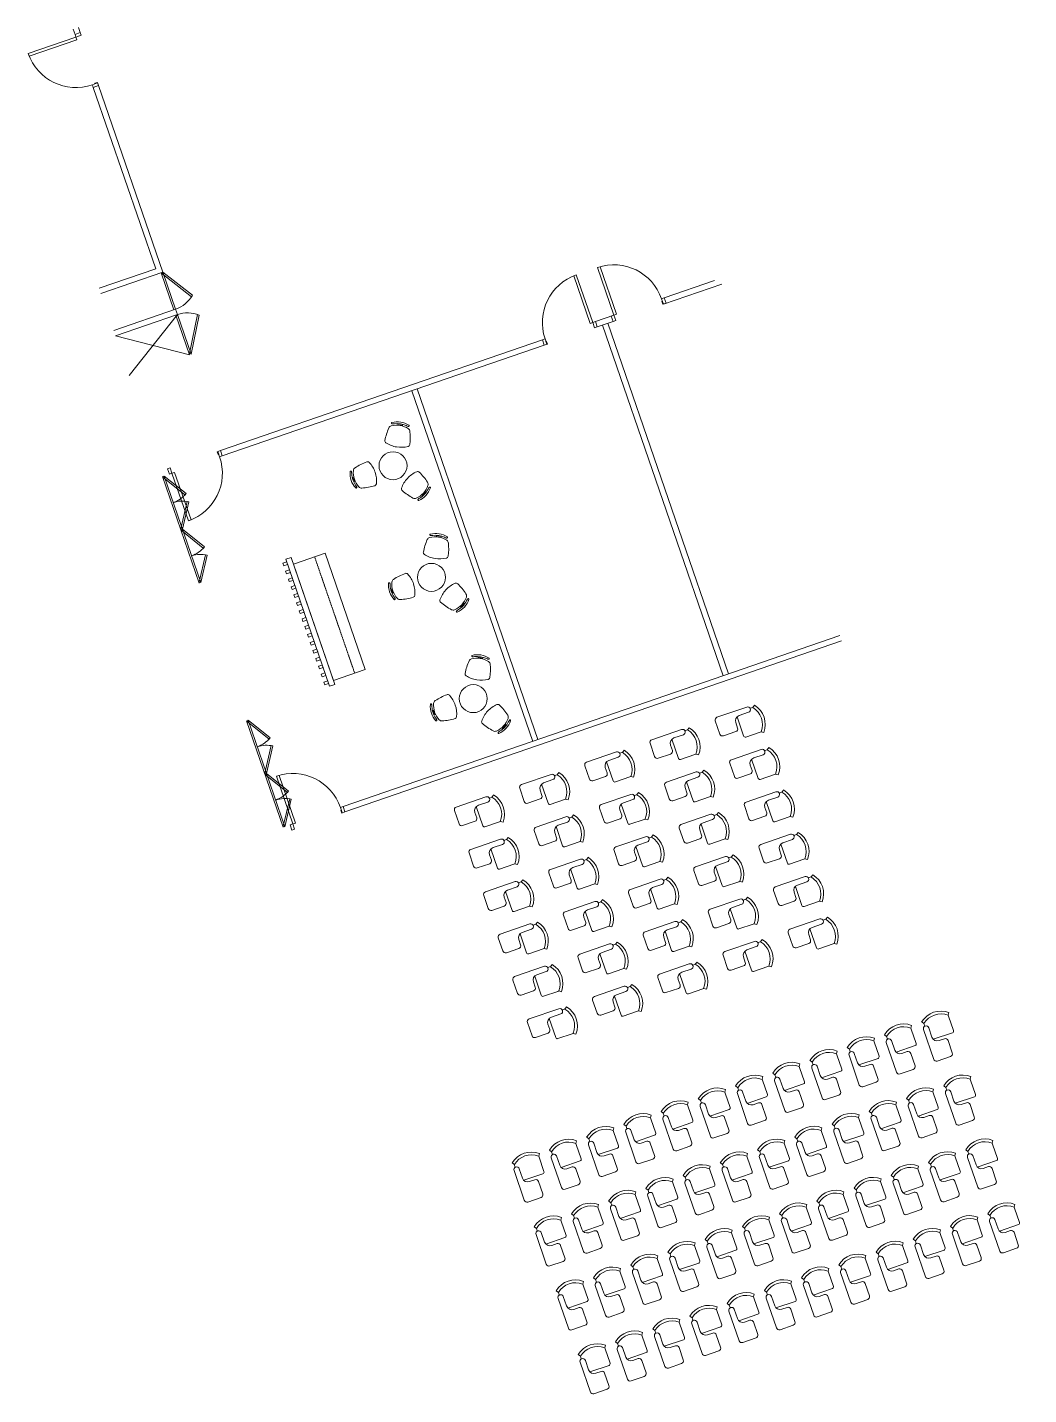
# Model space of a CAD drawing. Extents: x 760773 to 1075934, y 719259 to 1013331.
# Drawn here: x 865390 to 883269, y 813738 to 838163 of the extents above; entities that cross this region are included whole.
import ezdxf

# ---------------------------------------------------------------- set-up
doc = ezdxf.new("R2010")
doc.units = 0
doc.header["$MEASUREMENT"] = 0
doc.linetypes.add('DASHEDX2', pattern=[1.5, 1, -0.5])
for name, color, linetype, lineweight in [('72471 FF-FUR', 9, 'Continuous', 30), ('A-Door', 4, 'Continuous', 0), ('A-WALL', 2, 'Continuous', 0)]:
    doc.layers.add(name, color=color, linetype=linetype, lineweight=lineweight)

# ---------------------------------------------------------------- blocks, each defined once
blk = doc.blocks.new('A$C333939FE')
at = {"layer": 'A-Door', "color": 4, "linetype": 'Continuous', "lineweight": 0, "ltscale": 0.001, "flags": 128}
for points in [[(1000, 0), (900, 0), (900, -50), (1000, -50), (1000, 0)], [(900, -50), (900, -100), (0, -100), (0, -50), (900, -50)], [(1000, -950), (900, -950), (900, -1000), (1000, -1000), (1000, -940)], [(1000, -940), (950, -940), (950, -950), (1000, -950)]]:
    blk.add_lwpolyline(points, dxfattribs=at)
at = {"layer": 'A-Door', "color": 4, "linetype": 'Continuous', "lineweight": 0, "ltscale": 0.001}
blk.add_arc((900, -50), 900, 180, 270, dxfattribs=at)
blk = doc.blocks.new('A$C00500FE8')
at = {"layer": '72471 FF-FUR', "lineweight": 0}
for p, q in [((0, -795), (0, -233)), ((41, -134), (14, -93)), ((40, -133), (40, -183)), ((50, -183), (49, -183)), ((99, -233), (99, -410)), ((500, -134), (527, -93)), ((500, -153), (500, -134)), ((500, -424), (500, -153)), ((470, -454), (109, -454)), ((199, -510), (300, -510)), ((350, -795), (350, -560)), ((300, -845), (50, -845))]:
    blk.add_line(p, q, dxfattribs=at)
for centre, radius, start, end in [((270, -397), 398, 49.8123, 130.1598), ((50, -233), 50, 90, 180), ((270, -404), 354, 49.6425, 130.3575), ((49, -233), 50, 360, 90), ((199, -410), 100, 180, 270), ((470, -424), 30, 270, 360), ((300, -560), 50, 360, 90), ((50, -795), 50, 180, 270), ((300, -795), 50, 270, 360)]:
    blk.add_arc(centre, radius, start, end, dxfattribs=at)
blk = doc.blocks.new('*U270')
at = {"layer": '72471 FF-FUR', "lineweight": 0, "rotation": 19.00000000253014}
blk.add_blockref('A$C00500FE8', (-387, 313), dxfattribs=at)
blk = doc.blocks.new('*U271')
at = {"layer": '72471 FF-FUR', "color": 0, "linetype": 'ByBlock', "lineweight": -2, "transparency": 16777216}
for p in [(-665, -229), (0, 0), (-1329, -458), (-1994, -687), (-2659, -915), (-3323, -1144), (393, -1142), (-3988, -1373), (-272, -1370), (-4653, -1602), (-936, -1599), (-5317, -1831), (-1601, -1828), (-5982, -2060), (-2266, -2057), (-6647, -2289), (-2930, -2286), (786, -2283), (-7312, -2518), (-3595, -2515), (121, -2512), (-4260, -2744), (-543, -2741), (-4924, -2973), (-1208, -2970), (-5589, -3201), (-1873, -3199), (-6918, -3659), (-6254, -3430), (-3202, -3656), (-2537, -3427), (515, -3654), (1179, -3425), (-3867, -3885), (-150, -3882), (-4531, -4114), (-815, -4111), (-5196, -4343), (-1480, -4340), (-5861, -4572), (-2144, -4569), (-6525, -4801), (-2809, -4798), (-3474, -5027), (-4138, -5256), (-4803, -5484), (-5468, -5713), (-6132, -5942)]:
    blk.add_blockref('*U270', p, dxfattribs=at)
blk = doc.blocks.new('*U272')
at = {"layer": '72471 FF-FUR', "lineweight": 0, "rotation": 19.00000000253014}
blk.add_blockref('A$C00500FE8', (-387, 313), dxfattribs=at)
blk = doc.blocks.new('*U273')
at = {"layer": '72471 FF-FUR', "color": 0, "linetype": 'ByBlock', "lineweight": -2, "transparency": 16777216}
for p in [(0, 0), (-757, -261), (-1514, -521), (-2271, -782), (-3028, -1043), (401, -1164), (-3785, -1303), (-356, -1425), (-1113, -1685), (-1870, -1946), (-2627, -2206), (802, -2328), (-3384, -2467), (45, -2588), (-712, -2849), (-1469, -3110), (-2226, -3370), (-2983, -3631), (1202, -3492), (445, -3752), (-312, -4013), (-1068, -4274), (-1825, -4534), (-2582, -4795), (1603, -4656), (846, -4916), (89, -5177), (-668, -5437), (-1425, -5698), (-2182, -5959)]:
    blk.add_blockref('*U272', p, dxfattribs=at)
blk = doc.blocks.new('*U329')
at = {"layer": '72471 FF-FUR', "linetype": 'Continuous', "lineweight": 0, "ltscale": 0.001}
blk.add_lwpolyline([(-50, 72), (-50, 0), (0, 0), (0, 72)], close=True, dxfattribs=at)
blk = doc.blocks.new('*U330')
at = {"layer": '72471 FF-FUR', "color": 0, "linetype": 'ByBlock', "lineweight": -2, "transparency": 16777216, "rotation": 109.0000000026244}
for p in [(834372, 816288), (834421, 816146), (834469, 816004), (834518, 815862), (834567, 815720), (834616, 815578), (834665, 815437), (834714, 815295), (834762, 815153), (834811, 815011), (834860, 814869), (834909, 814727), (834958, 814586), (835007, 814444), (835055, 814302), (835104, 814160)]:
    blk.add_blockref('*U329', p, dxfattribs=at)
blk = doc.blocks.new('Chair071')
at = {"lineweight": -2, "flags": 128}
for points in [[(0, 0.01554, 0.104546), (-0.00618, 0.01424, 0.229348), (-0.00765, 0.0125, 0.05399), (-0.009, 0.00323, 0.308249), (-0.00802, 0.00167, 0.103199), (0, 0, 0.103199)], [(-0.00426, 0.01613, -0.142221), (0.00426, 0.01613), (0.00506, 0.01593, 0.047635), (0.00572, 0.01583, 0.083355), (0.00615, 0.01588, 0.222875), (0.00633, 0.01604, 0.153024), (0.00637, 0.01642, 0.213168), (0.00618, 0.01669, 0.211623), (-0.00618, 0.01669, 0.213168), (-0.00637, 0.01642, 0.153024), (-0.00633, 0.01604, 0.222875), (-0.00615, 0.01588, 0.083355), (-0.00572, 0.01583, 0.047635), (-0.00506, 0.01593), (-0.00426, 0.01613)], [(0, 0, 0.103199), (0.00802, 0.00167, 0.308249), (0.009, 0.00323, 0.05399), (0.00765, 0.0125, 0.229348), (0.00618, 0.01424, 0.104546), (0, 0.01554, 0.104546)]]:
    blk.add_lwpolyline(points, format="xyb", dxfattribs=at)
at = {"color": 8, "lineweight": -2, "true_color": 0x7f7f7f, "flags": 128}
blk.add_lwpolyline([(0.00164, 0.01581), (0.00164, 0.01646), (-0.00164, 0.01646), (-0.00164, 0.01581), (0.00164, 0.01581)], dxfattribs=at)

msp = doc.modelspace()

# ---------------------------------------------------------------- linework, layer by layer
at = {"layer": '72471 FF-FUR', "lineweight": 0}
msp.add_line((866240.57471, 838035.36104), (866240.57655, 838035.36168), dxfattribs=at)
at = {"layer": '72471 FF-FUR', "linetype": 'DASHEDX2', "lineweight": 0}
msp.add_line((870518.78184, 828704.73412), (871235.03184, 826624.59328), dxfattribs=at)
at = {"layer": '72471 FF-FUR', "lineweight": 0, "ltscale": 0.001, "flags": 128}
msp.add_lwpolyline([(870856.82435, 826494.36599), (870140.57441, 828574.50686), (870707.88555, 828769.84775), (871424.13549, 826689.70689)], close=True, dxfattribs=at)
at = {"layer": '72471 FF-FUR', "lineweight": 0, "const_width": 2}
for points in [[(870014.23057, 828634.2809), (870004.46353, 828662.64646), (870099.01539, 828695.20327), (870109.02632, 828666.12942)], [(870776.06005, 826421.76743), (870785.8271, 826393.40188), (870880.37896, 826425.95869), (870870.36803, 826455.03255)]]:
    msp.add_lwpolyline(points, dxfattribs=at)
at = {"layer": '72471 FF-FUR', "lineweight": 0, "ltscale": 0.001}
for centre in [(871918.847, 830331.46587), (872605.29606, 828337.87272), (873351.24347, 826171.48379)]:
    msp.add_circle(centre, 250.0004, dxfattribs=at)
at = {"layer": '72471 FF-FUR', "lineweight": 0}
for p in [(867994.14983, 829672.53555), (868157.95023, 829196.82464), (868321.75063, 828721.11372), (869495.899, 825311.2702), (869659.69941, 824835.55929), (869823.49981, 824359.84838)]:
    msp.add_point(p, dxfattribs=at)
at = {"layer": 'A-Door', "color": 4, "lineweight": 0, "ltscale": 0.001}
for p, q in [((868007.96566, 833117.49426), (867780.06795, 833779.35726)), ((868036.33122, 833127.26131), (867808.43351, 833789.12431)), ((867208.01045, 831943.07001), (868068.88803, 833032.70945)), ((868040.52247, 833022.9424), (868284.69859, 832313.80347)), ((868068.88803, 833032.70945), (868313.06415, 832323.57052)), ((868284.69859, 832313.80347), (866963.83433, 832652.20895)), ((867801.98387, 830138.47942), (868457.18548, 828235.63577)), ((867830.34943, 830148.24646), (868485.55104, 828245.40281)), ((869303.73304, 825777.21407), (869958.93466, 823874.37042)), ((869332.0986, 825786.98111), (869987.30021, 823884.13746))]:
    msp.add_line(p, q, dxfattribs=at)
at = {"layer": 'A-Door', "color": 4, "lineweight": 0, "ltscale": 0.001, "flags": 128}
for points in [[(867808.43351, 833789.12431), (868335.46163, 833375.5769), (868320.64056, 833349.49365), (867793.61244, 833763.04106)], [(868313.06415, 832323.57052), (868457.48436, 833021.19716), (868429.74675, 833032.62628), (868285.32653, 832334.99963)]]:
    msp.add_lwpolyline(points, close=True, dxfattribs=at)
at = {"layer": 'A-Door', "color": 4, "lineweight": 0, "ltscale": 0.001}
for points in [[(867811.57797, 830124.84492), (867830.34943, 830148.24646), (868222.81024, 829833.43548), (868204.03878, 829810.03394)], [(868128.75069, 829203.70844), (868157.95023, 829196.82464), (868273.39659, 829686.52208), (868244.19704, 829693.40588)], [(868139.17877, 829173.42309), (868157.95023, 829196.82464), (868550.41105, 828882.01366), (868531.63959, 828858.61212)], [(868456.3515, 828252.28662), (868485.55104, 828245.40281), (868600.99739, 828735.10025), (868571.79785, 828741.98406)], [(869313.32714, 825763.57957), (869332.0986, 825786.98111), (869724.55942, 825472.17014), (869705.78796, 825448.76859)], [(869630.49986, 824842.44309), (869659.69941, 824835.55929), (869775.14576, 825325.25673), (869745.94622, 825332.14053)], [(869640.92795, 824812.15774), (869659.69941, 824835.55929), (870052.16022, 824520.74831), (870033.38876, 824497.34677)], [(869958.10067, 823891.02127), (869987.30021, 823884.13746), (870102.74657, 824373.8349), (870073.54702, 824380.71871)]]:
    msp.add_lwpolyline(points, close=True, dxfattribs=at)
for centre, radius, start, end in [((867857.26873, 833647.29652), 550, 289.000000014, 330.393818603), ((868247.95052, 832512.67423), 550, 67.606181404, 109.000000014), ((867824.14404, 830157.06515), 513.48895, 289.3343247, 320.930962759), ((868158.48965, 829186.055), 513.48895, 77.069037252, 108.665675318), ((868151.74484, 829205.64333), 513.48895, 289.3343247, 320.930962759), ((868486.09045, 828234.63317), 513.48895, 77.069037252, 108.665675318), ((869325.89321, 825795.7998), 513.48895, 289.3343247, 320.930962759), ((869660.23882, 824824.78965), 513.48895, 77.069037252, 108.665675318), ((869653.49402, 824844.37798), 513.48895, 289.3343247, 320.930962759), ((869987.83963, 823873.36782), 513.48895, 77.069037252, 108.665675318)]:
    msp.add_arc(centre, radius, start, end, dxfattribs=at)
at = {"layer": 'A-WALL', "color": 2, "linetype": 'Continuous', "lineweight": 0, "ltscale": 0.001}
for p, q in [((866207.95903, 838130.08434), (866240.57486, 838035.36109)), ((866240.57471, 838035.36104), (866335.12672, 838067.91791)), ((866302.5105, 838162.6423), (866335.12672, 838067.91791)), ((866566.14353, 837089.84102), (866660.69539, 837122.39784)), ((866566.14353, 837089.84102), (867681.32483, 833851.11935)), ((866660.69539, 837122.39784), (867808.43351, 833789.12431)), ((866670.82299, 833503.17566), (867681.32483, 833851.11935)), ((866703.37981, 833408.62381), (867808.43351, 833789.12431)), ((876761.52159, 833329.25104), (877660.38578, 833638.75941)), ((876746.80749, 833218.40966), (877787.506, 833576.76882)), ((866931.27752, 832746.7608), (868036.33122, 833127.26131)), ((868036.33122, 833127.26131), (868068.88803, 833032.70945)), ((866963.83433, 832652.20895), (868068.88803, 833032.70945)), ((875532.34278, 832906.02854), (875863.28257, 833019.94984)), ((875532.34278, 832906.02854), (875564.90451, 832811.46611)), ((875564.90451, 832811.46611), (875848.55781, 832909.1394)), ((875754.00635, 832876.58145), (877910.88481, 826612.55157)), ((875659.45449, 832844.02465), (877816.33295, 826579.99476)), ((868837.83203, 830601.02125), (874586.81846, 832580.4722)), ((868870.38885, 830506.46941), (874619.38325, 832485.89717)), ((874586.81733, 832580.4718), (874619.38325, 832485.89717)), ((872255.58763, 831671.9793), (874412.46608, 825407.9494)), ((872350.13948, 831704.53609), (874507.01794, 825440.50622)), ((868837.83195, 830601.02151), (868870.38885, 830506.46941)), ((879896.47593, 827296.2432), (876256.22769, 826042.80534)), ((871059.88557, 824147.70921), (879929.03283, 827201.69126)), ((870880.37888, 826425.95867), (870785.82708, 826393.40187)), ((876256.22755, 826042.80528), (871027.30102, 824242.34162)), ((871059.89195, 824147.69068), (871027.33505, 824242.24278)), ((871059.89195, 824147.69068), (871027.33505, 824242.24278))]:
    msp.add_line(p, q, dxfattribs=at)
msp.add_lwpolyline([(870785.82708, 826393.40187), (870004.46353, 828662.64646), (870099.01539, 828695.20327), (870880.37894, 826425.95869)], dxfattribs=at)

# ---------------------------------------------------------------- block references
at = {"layer": '72471 FF-FUR', "lineweight": 0, "ltscale": 0.001}
for p, xscale, yscale, zscale, rotation in [((871982.72048, 830666.78304), 25000.03960679154, 25000.03960679154, 25000.03960679154, 350.6916264508249), ((871598.2886, 830214.16394), -25000.0396067915, 25000.0396067915, 25000.03960679151, 108.6225802300667), ((872175.62183, 830106.55674), -25000.03960679151, 25000.03960679151, 25000.03960679149, 227.3083678007723), ((872669.16954, 828673.18989), 25000.03960679154, 25000.03960679154, 25000.03960679154, 350.6916264508249), ((872284.73766, 828220.57079), -25000.0396067915, 25000.0396067915, 25000.03960679151, 108.6225802300667), ((872862.07089, 828112.96359), -25000.03960679151, 25000.03960679151, 25000.03960679149, 227.3083678007723), ((873415.11695, 826506.80096), 25000.03960679154, 25000.03960679154, 25000.03960679154, 350.6916264508249), ((873030.68507, 826054.18186), -25000.0396067915, 25000.0396067915, 25000.03960679151, 108.6225802300667), ((873608.0183, 825946.57466), -25000.03960679151, 25000.03960679151, 25000.03960679149, 227.3083678007723)]:
    msp.add_blockref('Chair071', p, dxfattribs=dict(at, xscale=xscale, yscale=yscale, zscale=zscale, rotation=rotation))
at = {"layer": '72471 FF-FUR', "lineweight": 0}
for name, p in [('*U330', (35649.03398, 12327.82783)), ('*U271', (881702.54162, 820166.23719))]:
    msp.add_blockref(name, p, dxfattribs=at)
at = {"layer": '72471 FF-FUR', "lineweight": 0, "rotation": 270}
msp.add_blockref('*U273', (879445.18695, 821924.38297), dxfattribs=at)
at = {"layer": 'A-Door', "color": 4, "linetype": 'Continuous', "lineweight": 0, "ltscale": 0.001}
for p, rotation in [((865389.60681, 837742.34908), 19.00000000254041), ((875239.33383, 833756.98769), 289.0000000025278), ((868217.88069, 829329.93296), 109.0000000025216)]:
    msp.add_blockref('A$C333939FE', p, dxfattribs=dict(at, rotation=rotation))
for p, xscale, rotation in [((875522.97732, 833854.62061), -0.9999999999999988, 109.0013767426433), ((869788.8032, 824767.64271), -1.000000000000001, 109.0000000025373)]:
    msp.add_blockref('A$C333939FE', p, dxfattribs=dict(at, xscale=xscale, rotation=rotation))

doc.saveas('drawing.dxf')
